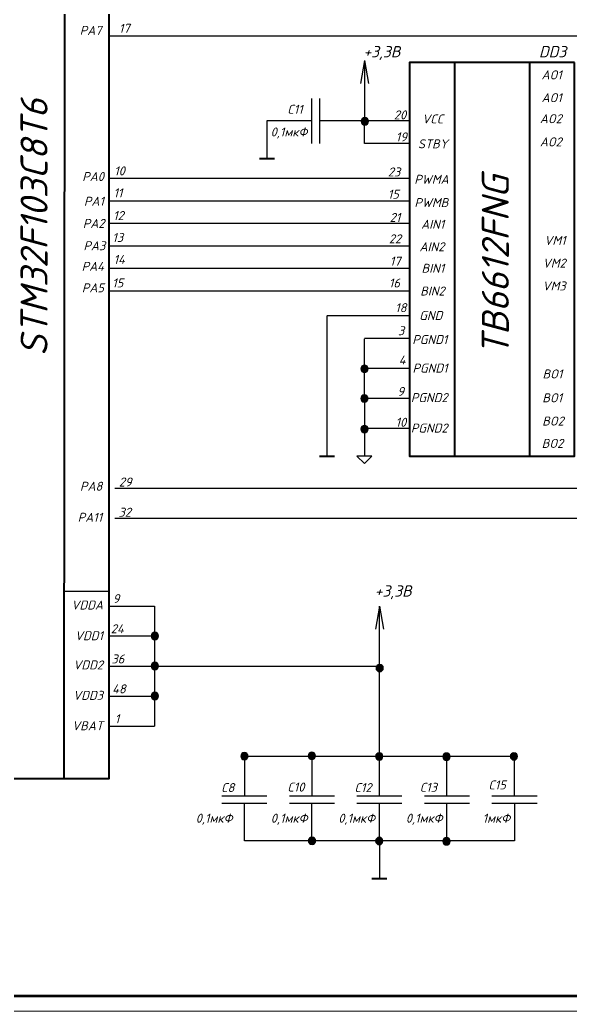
# Model space of a CAD drawing. Header units: millimetres. Extents: x 2470 to 6390, y 1560 to 2814.
# Drawn here: x 3330.2 to 3513.9, y 2220 to 2550.4 of the extents above; entities that cross this region are included whole.
import ezdxf

# ---------------------------------------------------------------- set-up
doc = ezdxf.new("R2010")
doc.units = ezdxf.units.MM
for name, color, linetype, lineweight in [('border', 7, 'Continuous', 70), ('Sheet', 7, 'Continuous', 30), ('Text', 7, 'Continuous', 18)]:
    doc.layers.add(name, color=color, linetype=linetype, lineweight=lineweight)
doc.styles.add('Main', font='isocpeur.ttf', dxfattribs={"oblique": 15, "height": 3})

msp = doc.modelspace()

# ---------------------------------------------------------------- hatches: boundary and pattern name
at = {"layer": 'Sheet'}
h = msp.add_hatch(color=256, dxfattribs=at)
h.dxf.hatch_style = 1
edge = h.paths.add_edge_path()
edge.add_line((3445.124665639556, 2516.585152120234), (3446.341759871344, 2516.585152120234))
edge.add_ellipse((3445.124665639556, 2516.585152120234), major_axis=(-1.21709423178775, 0), ratio=0.9999895652899806, start_angle=90, end_angle=180, ccw=False)
edge.add_line((3445.124665639556, 2515.368070588472), (3445.124665639556, 2516.585152120234))
edge = h.paths.add_edge_path()
edge.add_ellipse((3445.124665639556, 2516.585152120234), major_axis=(-1.21709423178775, 0), ratio=0.9999895652899806, start_angle=0, end_angle=90, ccw=False)
edge.add_line((3443.907571407768, 2516.585152120234), (3445.124665639556, 2516.585152120234))
edge.add_line((3445.124665639556, 2516.585152120234), (3445.124665639556, 2515.368070588471))
edge = h.paths.add_edge_path()
edge.add_ellipse((3445.124665639556, 2516.585152120234), major_axis=(-1.21709423178775, 0), ratio=0.9999895652899806, start_angle=180, end_angle=360, ccw=False)
edge.add_line((3446.341759871344, 2516.585152120234), (3445.124665639556, 2516.585152120234))
edge.add_line((3445.124665639556, 2516.585152120234), (3443.907571407768, 2516.585152120234))
h = msp.add_hatch(color=256, dxfattribs=at)
h.dxf.hatch_style = 1
edge = h.paths.add_edge_path()
edge.add_line((3445.124665639556, 2516.585152120234), (3446.341759871344, 2516.585152120234))
edge.add_ellipse((3445.124665639556, 2516.585152120234), major_axis=(-1.21709423178775, 0), ratio=0.9999895652899806, start_angle=90, end_angle=180, ccw=False)
edge.add_line((3445.124665639556, 2515.368070588472), (3445.124665639556, 2516.585152120234))
edge = h.paths.add_edge_path()
edge.add_ellipse((3445.124665639556, 2516.585152120234), major_axis=(-1.21709423178775, 0), ratio=0.9999895652899806, start_angle=0, end_angle=90, ccw=False)
edge.add_line((3443.907571407768, 2516.585152120234), (3445.124665639556, 2516.585152120234))
edge.add_line((3445.124665639556, 2516.585152120234), (3445.124665639556, 2515.368070588471))
edge = h.paths.add_edge_path()
edge.add_ellipse((3445.124665639556, 2516.585152120234), major_axis=(-1.21709423178775, 0), ratio=0.9999895652899806, start_angle=180, end_angle=360, ccw=False)
edge.add_line((3446.341759871344, 2516.585152120234), (3445.124665639556, 2516.585152120234))
edge.add_line((3445.124665639556, 2516.585152120234), (3443.907571407768, 2516.585152120234))
h = msp.add_hatch(color=256, dxfattribs=at)
h.dxf.hatch_style = 1
edge = h.paths.add_edge_path()
edge.add_line((3445.041196472685, 2434.119544077216), (3446.258290704473, 2434.119544077216))
edge.add_ellipse((3445.041196472685, 2434.119544077216), major_axis=(-1.21709423178775, 0), ratio=0.9999895652899806, start_angle=90, end_angle=180, ccw=False)
edge.add_line((3445.041196472685, 2432.902462545454), (3445.041196472685, 2434.119544077217))
edge = h.paths.add_edge_path()
edge.add_ellipse((3445.041196472685, 2434.119544077216), major_axis=(-1.21709423178775, 0), ratio=0.9999895652899806, start_angle=0, end_angle=90, ccw=False)
edge.add_line((3443.824102240897, 2434.119544077216), (3445.041196472685, 2434.119544077216))
edge.add_line((3445.041196472685, 2434.119544077216), (3445.041196472685, 2432.902462545454))
edge = h.paths.add_edge_path()
edge.add_ellipse((3445.041196472685, 2434.119544077216), major_axis=(-1.21709423178775, 0), ratio=0.9999895652899806, start_angle=180, end_angle=360, ccw=False)
edge.add_line((3446.258290704473, 2434.119544077216), (3445.041196472685, 2434.119544077216))
edge.add_line((3445.041196472685, 2434.119544077216), (3443.824102240897, 2434.119544077216))
h = msp.add_hatch(color=256, dxfattribs=at)
h.dxf.hatch_style = 1
edge = h.paths.add_edge_path()
edge.add_line((3445.041196472685, 2434.119544077216), (3446.258290704473, 2434.119544077216))
edge.add_ellipse((3445.041196472685, 2434.119544077216), major_axis=(-1.21709423178775, 0), ratio=0.9999895652899806, start_angle=90, end_angle=180, ccw=False)
edge.add_line((3445.041196472685, 2432.902462545454), (3445.041196472685, 2434.119544077217))
edge = h.paths.add_edge_path()
edge.add_ellipse((3445.041196472685, 2434.119544077216), major_axis=(-1.21709423178775, 0), ratio=0.9999895652899806, start_angle=0, end_angle=90, ccw=False)
edge.add_line((3443.824102240897, 2434.119544077216), (3445.041196472685, 2434.119544077216))
edge.add_line((3445.041196472685, 2434.119544077216), (3445.041196472685, 2432.902462545454))
edge = h.paths.add_edge_path()
edge.add_ellipse((3445.041196472685, 2434.119544077216), major_axis=(-1.21709423178775, 0), ratio=0.9999895652899806, start_angle=180, end_angle=360, ccw=False)
edge.add_line((3446.258290704473, 2434.119544077216), (3445.041196472685, 2434.119544077216))
edge.add_line((3445.041196472685, 2434.119544077216), (3443.824102240897, 2434.119544077216))
h = msp.add_hatch(color=256, dxfattribs=at)
h.dxf.hatch_style = 1
edge = h.paths.add_edge_path()
edge.add_line((3444.982113459733, 2424.205635921963), (3446.199207691521, 2424.205635921963))
edge.add_ellipse((3444.982113459733, 2424.205635921963), major_axis=(-1.21709423178775, 0), ratio=0.9999895652899806, start_angle=90, end_angle=180, ccw=False)
edge.add_line((3444.982113459733, 2422.988554390201), (3444.982113459733, 2424.205635921964))
edge = h.paths.add_edge_path()
edge.add_ellipse((3444.982113459733, 2424.205635921963), major_axis=(-1.21709423178775, 0), ratio=0.9999895652899806, start_angle=0, end_angle=90, ccw=False)
edge.add_line((3443.765019227945, 2424.205635921963), (3444.982113459733, 2424.205635921963))
edge.add_line((3444.982113459733, 2424.205635921963), (3444.982113459733, 2422.988554390201))
edge = h.paths.add_edge_path()
edge.add_ellipse((3444.982113459733, 2424.205635921963), major_axis=(-1.21709423178775, 0), ratio=0.9999895652899806, start_angle=180, end_angle=360, ccw=False)
edge.add_line((3446.199207691521, 2424.205635921963), (3444.982113459733, 2424.205635921963))
edge.add_line((3444.982113459733, 2424.205635921963), (3443.765019227945, 2424.205635921963))
h = msp.add_hatch(color=256, dxfattribs=at)
h.dxf.hatch_style = 1
edge = h.paths.add_edge_path()
edge.add_line((3444.982113459733, 2424.205635921963), (3446.199207691521, 2424.205635921963))
edge.add_ellipse((3444.982113459733, 2424.205635921963), major_axis=(-1.21709423178775, 0), ratio=0.9999895652899806, start_angle=90, end_angle=180, ccw=False)
edge.add_line((3444.982113459733, 2422.988554390201), (3444.982113459733, 2424.205635921964))
edge = h.paths.add_edge_path()
edge.add_ellipse((3444.982113459733, 2424.205635921963), major_axis=(-1.21709423178775, 0), ratio=0.9999895652899806, start_angle=0, end_angle=90, ccw=False)
edge.add_line((3443.765019227945, 2424.205635921963), (3444.982113459733, 2424.205635921963))
edge.add_line((3444.982113459733, 2424.205635921963), (3444.982113459733, 2422.988554390201))
edge = h.paths.add_edge_path()
edge.add_ellipse((3444.982113459733, 2424.205635921963), major_axis=(-1.21709423178775, 0), ratio=0.9999895652899806, start_angle=180, end_angle=360, ccw=False)
edge.add_line((3446.199207691521, 2424.205635921963), (3444.982113459733, 2424.205635921963))
edge.add_line((3444.982113459733, 2424.205635921963), (3443.765019227945, 2424.205635921963))
h = msp.add_hatch(color=256, dxfattribs=at)
h.dxf.hatch_style = 1
edge = h.paths.add_edge_path()
edge.add_line((3445.01719573887, 2414.024944409894), (3446.234289970658, 2414.024944409894))
edge.add_ellipse((3445.01719573887, 2414.024944409894), major_axis=(-1.21709423178775, 0), ratio=0.9999895652899806, start_angle=90, end_angle=180, ccw=False)
edge.add_line((3445.01719573887, 2412.807862878132), (3445.01719573887, 2414.024944409895))
edge = h.paths.add_edge_path()
edge.add_ellipse((3445.01719573887, 2414.024944409894), major_axis=(-1.21709423178775, 0), ratio=0.9999895652899806, start_angle=0, end_angle=90, ccw=False)
edge.add_line((3443.800101507082, 2414.024944409894), (3445.01719573887, 2414.024944409894))
edge.add_line((3445.01719573887, 2414.024944409894), (3445.01719573887, 2412.807862878132))
edge = h.paths.add_edge_path()
edge.add_ellipse((3445.01719573887, 2414.024944409894), major_axis=(-1.21709423178775, 0), ratio=0.9999895652899806, start_angle=180, end_angle=360, ccw=False)
edge.add_line((3446.234289970658, 2414.024944409894), (3445.01719573887, 2414.024944409894))
edge.add_line((3445.01719573887, 2414.024944409894), (3443.800101507082, 2414.024944409894))
h = msp.add_hatch(color=256, dxfattribs=at)
h.dxf.hatch_style = 1
edge = h.paths.add_edge_path()
edge.add_line((3445.01719573887, 2414.024944409894), (3446.234289970658, 2414.024944409894))
edge.add_ellipse((3445.01719573887, 2414.024944409894), major_axis=(-1.21709423178775, 0), ratio=0.9999895652899806, start_angle=90, end_angle=180, ccw=False)
edge.add_line((3445.01719573887, 2412.807862878132), (3445.01719573887, 2414.024944409895))
edge = h.paths.add_edge_path()
edge.add_ellipse((3445.01719573887, 2414.024944409894), major_axis=(-1.21709423178775, 0), ratio=0.9999895652899806, start_angle=0, end_angle=90, ccw=False)
edge.add_line((3443.800101507082, 2414.024944409894), (3445.01719573887, 2414.024944409894))
edge.add_line((3445.01719573887, 2414.024944409894), (3445.01719573887, 2412.807862878132))
edge = h.paths.add_edge_path()
edge.add_ellipse((3445.01719573887, 2414.024944409894), major_axis=(-1.21709423178775, 0), ratio=0.9999895652899806, start_angle=180, end_angle=360, ccw=False)
edge.add_line((3446.234289970658, 2414.024944409894), (3445.01719573887, 2414.024944409894))
edge.add_line((3445.01719573887, 2414.024944409894), (3443.800101507082, 2414.024944409894))
h = msp.add_hatch(color=256, dxfattribs=at)
h.dxf.hatch_style = 1
edge = h.paths.add_edge_path()
edge.add_line((3375.153064286718, 2345.054865654805), (3376.370158518506, 2345.054865654805))
edge.add_ellipse((3375.153064286718, 2345.054865654805), major_axis=(-1.21709423178775, 0), ratio=0.9999895652899806, start_angle=90, end_angle=180, ccw=False)
edge.add_line((3375.153064286718, 2343.837784123043), (3375.153064286718, 2345.054865654805))
edge = h.paths.add_edge_path()
edge.add_ellipse((3375.153064286718, 2345.054865654805), major_axis=(-1.21709423178775, 0), ratio=0.9999895652899806, start_angle=0, end_angle=90, ccw=False)
edge.add_line((3373.93597005493, 2345.054865654805), (3375.153064286718, 2345.054865654805))
edge.add_line((3375.153064286718, 2345.054865654805), (3375.153064286718, 2343.837784123042))
edge = h.paths.add_edge_path()
edge.add_ellipse((3375.153064286718, 2345.054865654805), major_axis=(-1.21709423178775, 0), ratio=0.9999895652899806, start_angle=180, end_angle=360, ccw=False)
edge.add_line((3376.370158518506, 2345.054865654805), (3375.153064286718, 2345.054865654805))
edge.add_line((3375.153064286718, 2345.054865654805), (3373.93597005493, 2345.054865654805))
h = msp.add_hatch(color=256, dxfattribs=at)
h.dxf.hatch_style = 1
edge = h.paths.add_edge_path()
edge.add_line((3375.153064286718, 2345.054865654805), (3376.370158518506, 2345.054865654805))
edge.add_ellipse((3375.153064286718, 2345.054865654805), major_axis=(-1.21709423178775, 0), ratio=0.9999895652899806, start_angle=90, end_angle=180, ccw=False)
edge.add_line((3375.153064286718, 2343.837784123043), (3375.153064286718, 2345.054865654805))
edge = h.paths.add_edge_path()
edge.add_ellipse((3375.153064286718, 2345.054865654805), major_axis=(-1.21709423178775, 0), ratio=0.9999895652899806, start_angle=0, end_angle=90, ccw=False)
edge.add_line((3373.93597005493, 2345.054865654805), (3375.153064286718, 2345.054865654805))
edge.add_line((3375.153064286718, 2345.054865654805), (3375.153064286718, 2343.837784123042))
edge = h.paths.add_edge_path()
edge.add_ellipse((3375.153064286718, 2345.054865654805), major_axis=(-1.21709423178775, 0), ratio=0.9999895652899806, start_angle=180, end_angle=360, ccw=False)
edge.add_line((3376.370158518506, 2345.054865654805), (3375.153064286718, 2345.054865654805))
edge.add_line((3375.153064286718, 2345.054865654805), (3373.93597005493, 2345.054865654805))
h = msp.add_hatch(color=256, dxfattribs=at)
h.dxf.hatch_style = 1
edge = h.paths.add_edge_path()
edge.add_line((3375.153064286718, 2335.054865654805), (3376.370158518506, 2335.054865654805))
edge.add_ellipse((3375.153064286718, 2335.054865654805), major_axis=(-1.21709423178775, 0), ratio=0.9999895652899806, start_angle=90, end_angle=180, ccw=False)
edge.add_line((3375.153064286718, 2333.837784123043), (3375.153064286718, 2335.054865654805))
edge = h.paths.add_edge_path()
edge.add_ellipse((3375.153064286718, 2335.054865654805), major_axis=(-1.21709423178775, 0), ratio=0.9999895652899806, start_angle=0, end_angle=90, ccw=False)
edge.add_line((3373.93597005493, 2335.054865654805), (3375.153064286718, 2335.054865654805))
edge.add_line((3375.153064286718, 2335.054865654805), (3375.153064286718, 2333.837784123042))
edge = h.paths.add_edge_path()
edge.add_ellipse((3375.153064286718, 2335.054865654805), major_axis=(-1.21709423178775, 0), ratio=0.9999895652899806, start_angle=180, end_angle=360, ccw=False)
edge.add_line((3376.370158518506, 2335.054865654805), (3375.153064286718, 2335.054865654805))
edge.add_line((3375.153064286718, 2335.054865654805), (3373.93597005493, 2335.054865654805))
h = msp.add_hatch(color=256, dxfattribs=at)
h.dxf.hatch_style = 1
edge = h.paths.add_edge_path()
edge.add_line((3375.153064286718, 2335.054865654805), (3376.370158518506, 2335.054865654805))
edge.add_ellipse((3375.153064286718, 2335.054865654805), major_axis=(-1.21709423178775, 0), ratio=0.9999895652899806, start_angle=90, end_angle=180, ccw=False)
edge.add_line((3375.153064286718, 2333.837784123043), (3375.153064286718, 2335.054865654805))
edge = h.paths.add_edge_path()
edge.add_ellipse((3375.153064286718, 2335.054865654805), major_axis=(-1.21709423178775, 0), ratio=0.9999895652899806, start_angle=0, end_angle=90, ccw=False)
edge.add_line((3373.93597005493, 2335.054865654805), (3375.153064286718, 2335.054865654805))
edge.add_line((3375.153064286718, 2335.054865654805), (3375.153064286718, 2333.837784123042))
edge = h.paths.add_edge_path()
edge.add_ellipse((3375.153064286718, 2335.054865654805), major_axis=(-1.21709423178775, 0), ratio=0.9999895652899806, start_angle=180, end_angle=360, ccw=False)
edge.add_line((3376.370158518506, 2335.054865654805), (3375.153064286718, 2335.054865654805))
edge.add_line((3375.153064286718, 2335.054865654805), (3373.93597005493, 2335.054865654805))
h = msp.add_hatch(color=256, dxfattribs=at)
h.dxf.hatch_style = 1
edge = h.paths.add_edge_path()
edge.add_line((3450.073120846827, 2334.366985285527), (3451.290215078615, 2334.366985285527))
edge.add_ellipse((3450.073120846827, 2334.366985285527), major_axis=(-1.21709423178775, 0), ratio=0.9999895652899806, start_angle=90, end_angle=180, ccw=False)
edge.add_line((3450.073120846827, 2333.149903753765), (3450.073120846827, 2334.366985285528))
edge = h.paths.add_edge_path()
edge.add_ellipse((3450.073120846827, 2334.366985285527), major_axis=(-1.21709423178775, 0), ratio=0.9999895652899806, start_angle=0, end_angle=90, ccw=False)
edge.add_line((3448.856026615039, 2334.366985285527), (3450.073120846827, 2334.366985285527))
edge.add_line((3450.073120846827, 2334.366985285527), (3450.073120846827, 2333.149903753765))
edge = h.paths.add_edge_path()
edge.add_ellipse((3450.073120846827, 2334.366985285527), major_axis=(-1.21709423178775, 0), ratio=0.9999895652899806, start_angle=180, end_angle=360, ccw=False)
edge.add_line((3451.290215078615, 2334.366985285527), (3450.073120846827, 2334.366985285527))
edge.add_line((3450.073120846827, 2334.366985285527), (3448.856026615039, 2334.366985285527))
h = msp.add_hatch(color=256, dxfattribs=at)
h.dxf.hatch_style = 1
edge = h.paths.add_edge_path()
edge.add_line((3450.073120846827, 2334.366985285527), (3451.290215078615, 2334.366985285527))
edge.add_ellipse((3450.073120846827, 2334.366985285527), major_axis=(-1.21709423178775, 0), ratio=0.9999895652899806, start_angle=90, end_angle=180, ccw=False)
edge.add_line((3450.073120846827, 2333.149903753765), (3450.073120846827, 2334.366985285528))
edge = h.paths.add_edge_path()
edge.add_ellipse((3450.073120846827, 2334.366985285527), major_axis=(-1.21709423178775, 0), ratio=0.9999895652899806, start_angle=0, end_angle=90, ccw=False)
edge.add_line((3448.856026615039, 2334.366985285527), (3450.073120846827, 2334.366985285527))
edge.add_line((3450.073120846827, 2334.366985285527), (3450.073120846827, 2333.149903753765))
edge = h.paths.add_edge_path()
edge.add_ellipse((3450.073120846827, 2334.366985285527), major_axis=(-1.21709423178775, 0), ratio=0.9999895652899806, start_angle=180, end_angle=360, ccw=False)
edge.add_line((3451.290215078615, 2334.366985285527), (3450.073120846827, 2334.366985285527))
edge.add_line((3450.073120846827, 2334.366985285527), (3448.856026615039, 2334.366985285527))
h = msp.add_hatch(color=256, dxfattribs=at)
h.dxf.hatch_style = 1
edge = h.paths.add_edge_path()
edge.add_line((3375.153064286718, 2325.054865654805), (3376.370158518506, 2325.054865654805))
edge.add_ellipse((3375.153064286718, 2325.054865654805), major_axis=(-1.21709423178775, 0), ratio=0.9999895652899806, start_angle=90, end_angle=180, ccw=False)
edge.add_line((3375.153064286718, 2323.837784123043), (3375.153064286718, 2325.054865654805))
edge = h.paths.add_edge_path()
edge.add_ellipse((3375.153064286718, 2325.054865654805), major_axis=(-1.21709423178775, 0), ratio=0.9999895652899806, start_angle=0, end_angle=90, ccw=False)
edge.add_line((3373.93597005493, 2325.054865654805), (3375.153064286718, 2325.054865654805))
edge.add_line((3375.153064286718, 2325.054865654805), (3375.153064286718, 2323.837784123042))
edge = h.paths.add_edge_path()
edge.add_ellipse((3375.153064286718, 2325.054865654805), major_axis=(-1.21709423178775, 0), ratio=0.9999895652899806, start_angle=180, end_angle=360, ccw=False)
edge.add_line((3376.370158518506, 2325.054865654805), (3375.153064286718, 2325.054865654805))
edge.add_line((3375.153064286718, 2325.054865654805), (3373.93597005493, 2325.054865654805))
h = msp.add_hatch(color=256, dxfattribs=at)
h.dxf.hatch_style = 1
edge = h.paths.add_edge_path()
edge.add_line((3375.153064286718, 2325.054865654805), (3376.370158518506, 2325.054865654805))
edge.add_ellipse((3375.153064286718, 2325.054865654805), major_axis=(-1.21709423178775, 0), ratio=0.9999895652899806, start_angle=90, end_angle=180, ccw=False)
edge.add_line((3375.153064286718, 2323.837784123043), (3375.153064286718, 2325.054865654805))
edge = h.paths.add_edge_path()
edge.add_ellipse((3375.153064286718, 2325.054865654805), major_axis=(-1.21709423178775, 0), ratio=0.9999895652899806, start_angle=0, end_angle=90, ccw=False)
edge.add_line((3373.93597005493, 2325.054865654805), (3375.153064286718, 2325.054865654805))
edge.add_line((3375.153064286718, 2325.054865654805), (3375.153064286718, 2323.837784123042))
edge = h.paths.add_edge_path()
edge.add_ellipse((3375.153064286718, 2325.054865654805), major_axis=(-1.21709423178775, 0), ratio=0.9999895652899806, start_angle=180, end_angle=360, ccw=False)
edge.add_line((3376.370158518506, 2325.054865654805), (3375.153064286718, 2325.054865654805))
edge.add_line((3375.153064286718, 2325.054865654805), (3373.93597005493, 2325.054865654805))
h = msp.add_hatch(color=256, dxfattribs=at)
h.dxf.hatch_style = 1
edge = h.paths.add_edge_path()
edge.add_line((3405, 2305), (3406.217094231788, 2305))
edge.add_ellipse((3405, 2305), major_axis=(-1.21709423178775, 0), ratio=0.9999895652899806, start_angle=90, end_angle=180, ccw=False)
edge.add_line((3405, 2303.782918468238), (3405, 2305))
edge = h.paths.add_edge_path()
edge.add_ellipse((3405, 2305), major_axis=(-1.21709423178775, 0), ratio=0.9999895652899806, start_angle=0, end_angle=90, ccw=False)
edge.add_line((3403.782905768212, 2305), (3405, 2305))
edge.add_line((3405, 2305), (3405, 2303.782918468237))
edge = h.paths.add_edge_path()
edge.add_ellipse((3405, 2305), major_axis=(-1.21709423178775, 0), ratio=0.9999895652899806, start_angle=180, end_angle=360, ccw=False)
edge.add_line((3406.217094231788, 2305), (3405, 2305))
edge.add_line((3405, 2305), (3403.782905768212, 2305))
h = msp.add_hatch(color=256, dxfattribs=at)
h.dxf.hatch_style = 1
edge = h.paths.add_edge_path()
edge.add_line((3405, 2305), (3406.217094231788, 2305))
edge.add_ellipse((3405, 2305), major_axis=(-1.21709423178775, 0), ratio=0.9999895652899806, start_angle=90, end_angle=180, ccw=False)
edge.add_line((3405, 2303.782918468238), (3405, 2305))
edge = h.paths.add_edge_path()
edge.add_ellipse((3405, 2305), major_axis=(-1.21709423178775, 0), ratio=0.9999895652899806, start_angle=0, end_angle=90, ccw=False)
edge.add_line((3403.782905768212, 2305), (3405, 2305))
edge.add_line((3405, 2305), (3405, 2303.782918468237))
edge = h.paths.add_edge_path()
edge.add_ellipse((3405, 2305), major_axis=(-1.21709423178775, 0), ratio=0.9999895652899806, start_angle=180, end_angle=360, ccw=False)
edge.add_line((3406.217094231788, 2305), (3405, 2305))
edge.add_line((3405, 2305), (3403.782905768212, 2305))
h = msp.add_hatch(color=256, dxfattribs=at)
h.dxf.hatch_style = 1
edge = h.paths.add_edge_path()
edge.add_line((3427.466503231379, 2305.088068110475), (3428.683597463167, 2305.088068110475))
edge.add_ellipse((3427.466503231379, 2305.088068110475), major_axis=(-1.21709423178775, 0), ratio=0.9999895652899806, start_angle=90, end_angle=180, ccw=False)
edge.add_line((3427.466503231379, 2303.870986578713), (3427.466503231379, 2305.088068110476))
edge = h.paths.add_edge_path()
edge.add_ellipse((3427.466503231379, 2305.088068110475), major_axis=(-1.21709423178775, 0), ratio=0.9999895652899806, start_angle=0, end_angle=90, ccw=False)
edge.add_line((3426.249408999591, 2305.088068110475), (3427.466503231379, 2305.088068110475))
edge.add_line((3427.466503231379, 2305.088068110475), (3427.466503231379, 2303.870986578713))
edge = h.paths.add_edge_path()
edge.add_ellipse((3427.466503231379, 2305.088068110475), major_axis=(-1.21709423178775, 0), ratio=0.9999895652899806, start_angle=180, end_angle=360, ccw=False)
edge.add_line((3428.683597463167, 2305.088068110475), (3427.466503231379, 2305.088068110475))
edge.add_line((3427.466503231379, 2305.088068110475), (3426.249408999591, 2305.088068110475))
h = msp.add_hatch(color=256, dxfattribs=at)
h.dxf.hatch_style = 1
edge = h.paths.add_edge_path()
edge.add_line((3449.949810533231, 2304.911931889525), (3451.166904765019, 2304.911931889525))
edge.add_ellipse((3449.949810533231, 2304.911931889525), major_axis=(-1.21709423178775, 0), ratio=0.9999895652899806, start_angle=90, end_angle=180, ccw=False)
edge.add_line((3449.949810533231, 2303.694850357762), (3449.949810533231, 2304.911931889525))
edge = h.paths.add_edge_path()
edge.add_ellipse((3449.949810533231, 2304.911931889525), major_axis=(-1.21709423178775, 0), ratio=0.9999895652899806, start_angle=0, end_angle=90, ccw=False)
edge.add_line((3448.732716301443, 2304.911931889525), (3449.949810533231, 2304.911931889525))
edge.add_line((3449.949810533231, 2304.911931889525), (3449.949810533231, 2303.694850357762))
edge = h.paths.add_edge_path()
edge.add_ellipse((3449.949810533231, 2304.911931889525), major_axis=(-1.21709423178775, 0), ratio=0.9999895652899806, start_angle=180, end_angle=360, ccw=False)
edge.add_line((3451.166904765019, 2304.911931889525), (3449.949810533231, 2304.911931889525))
edge.add_line((3449.949810533231, 2304.911931889525), (3448.732716301443, 2304.911931889525))
h = msp.add_hatch(color=256, dxfattribs=at)
h.dxf.hatch_style = 1
edge = h.paths.add_edge_path()
edge.add_line((3449.949810533231, 2304.911931889525), (3451.166904765019, 2304.911931889525))
edge.add_ellipse((3449.949810533231, 2304.911931889525), major_axis=(-1.21709423178775, 0), ratio=0.9999895652899806, start_angle=90, end_angle=180, ccw=False)
edge.add_line((3449.949810533231, 2303.694850357762), (3449.949810533231, 2304.911931889525))
edge = h.paths.add_edge_path()
edge.add_ellipse((3449.949810533231, 2304.911931889525), major_axis=(-1.21709423178775, 0), ratio=0.9999895652899806, start_angle=0, end_angle=90, ccw=False)
edge.add_line((3448.732716301443, 2304.911931889525), (3449.949810533231, 2304.911931889525))
edge.add_line((3449.949810533231, 2304.911931889525), (3449.949810533231, 2303.694850357762))
edge = h.paths.add_edge_path()
edge.add_ellipse((3449.949810533231, 2304.911931889525), major_axis=(-1.21709423178775, 0), ratio=0.9999895652899806, start_angle=180, end_angle=360, ccw=False)
edge.add_line((3451.166904765019, 2304.911931889525), (3449.949810533231, 2304.911931889525))
edge.add_line((3449.949810533231, 2304.911931889525), (3448.732716301443, 2304.911931889525))
h = msp.add_hatch(color=256, dxfattribs=at)
h.dxf.hatch_style = 1
edge = h.paths.add_edge_path()
edge.add_line((3472.344910961823, 2304.823863779049), (3473.562005193611, 2304.823863779049))
edge.add_ellipse((3472.344910961823, 2304.823863779049), major_axis=(-1.21709423178775, 0), ratio=0.9999895652899806, start_angle=90, end_angle=180, ccw=False)
edge.add_line((3472.344910961823, 2303.606782247287), (3472.344910961823, 2304.82386377905))
edge = h.paths.add_edge_path()
edge.add_ellipse((3472.344910961823, 2304.823863779049), major_axis=(-1.21709423178775, 0), ratio=0.9999895652899806, start_angle=0, end_angle=90, ccw=False)
edge.add_line((3471.127816730035, 2304.823863779049), (3472.344910961823, 2304.823863779049))
edge.add_line((3472.344910961823, 2304.823863779049), (3472.344910961823, 2303.606782247286))
edge = h.paths.add_edge_path()
edge.add_ellipse((3472.344910961823, 2304.823863779049), major_axis=(-1.21709423178775, 0), ratio=0.9999895652899806, start_angle=180, end_angle=360, ccw=False)
edge.add_line((3473.562005193611, 2304.823863779049), (3472.344910961823, 2304.823863779049))
edge.add_line((3472.344910961823, 2304.823863779049), (3471.127816730035, 2304.823863779049))
h = msp.add_hatch(color=256, dxfattribs=at)
h.dxf.hatch_style = 1
edge = h.paths.add_edge_path()
edge.add_line((3494.815236476351, 2304.917092233569), (3496.032330708139, 2304.917092233569))
edge.add_ellipse((3494.815236476351, 2304.917092233569), major_axis=(-1.21709423178775, 0), ratio=0.9999895652899806, start_angle=90, end_angle=180, ccw=False)
edge.add_line((3494.815236476351, 2303.700010701807), (3494.815236476351, 2304.917092233569))
edge = h.paths.add_edge_path()
edge.add_ellipse((3494.815236476351, 2304.917092233569), major_axis=(-1.21709423178775, 0), ratio=0.9999895652899806, start_angle=0, end_angle=90, ccw=False)
edge.add_line((3493.598142244563, 2304.917092233569), (3494.815236476351, 2304.917092233569))
edge.add_line((3494.815236476351, 2304.917092233569), (3494.815236476351, 2303.700010701806))
edge = h.paths.add_edge_path()
edge.add_ellipse((3494.815236476351, 2304.917092233569), major_axis=(-1.21709423178775, 0), ratio=0.9999895652899806, start_angle=180, end_angle=360, ccw=False)
edge.add_line((3496.032330708139, 2304.917092233569), (3494.815236476351, 2304.917092233569))
edge.add_line((3494.815236476351, 2304.917092233569), (3493.598142244563, 2304.917092233569))
h = msp.add_hatch(color=256, dxfattribs=at)
h.dxf.hatch_style = 1
edge = h.paths.add_edge_path()
edge.add_line((3494.815236476351, 2304.917092233569), (3496.032330708139, 2304.917092233569))
edge.add_ellipse((3494.815236476351, 2304.917092233569), major_axis=(-1.21709423178775, 0), ratio=0.9999895652899806, start_angle=90, end_angle=180, ccw=False)
edge.add_line((3494.815236476351, 2303.700010701807), (3494.815236476351, 2304.917092233569))
edge = h.paths.add_edge_path()
edge.add_ellipse((3494.815236476351, 2304.917092233569), major_axis=(-1.21709423178775, 0), ratio=0.9999895652899806, start_angle=0, end_angle=90, ccw=False)
edge.add_line((3493.598142244563, 2304.917092233569), (3494.815236476351, 2304.917092233569))
edge.add_line((3494.815236476351, 2304.917092233569), (3494.815236476351, 2303.700010701806))
edge = h.paths.add_edge_path()
edge.add_ellipse((3494.815236476351, 2304.917092233569), major_axis=(-1.21709423178775, 0), ratio=0.9999895652899806, start_angle=180, end_angle=360, ccw=False)
edge.add_line((3496.032330708139, 2304.917092233569), (3494.815236476351, 2304.917092233569))
edge.add_line((3494.815236476351, 2304.917092233569), (3493.598142244563, 2304.917092233569))
h = msp.add_hatch(color=256, dxfattribs=at)
h.dxf.hatch_style = 1
edge = h.paths.add_edge_path()
edge.add_line((3427.535809321555, 2276.776840267804), (3428.752903553343, 2276.776840267804))
edge.add_ellipse((3427.535809321555, 2276.776840267804), major_axis=(-1.21709423178775, 0), ratio=0.9999895652899806, start_angle=90, end_angle=180, ccw=False)
edge.add_line((3427.535809321555, 2275.559758736042), (3427.535809321555, 2276.776840267804))
edge = h.paths.add_edge_path()
edge.add_ellipse((3427.535809321555, 2276.776840267804), major_axis=(-1.21709423178775, 0), ratio=0.9999895652899806, start_angle=0, end_angle=90, ccw=False)
edge.add_line((3426.318715089767, 2276.776840267804), (3427.535809321555, 2276.776840267804))
edge.add_line((3427.535809321555, 2276.776840267804), (3427.535809321555, 2275.559758736041))
edge = h.paths.add_edge_path()
edge.add_ellipse((3427.535809321555, 2276.776840267804), major_axis=(-1.21709423178775, 0), ratio=0.9999895652899806, start_angle=180, end_angle=360, ccw=False)
edge.add_line((3428.752903553343, 2276.776840267804), (3427.535809321555, 2276.776840267804))
edge.add_line((3427.535809321555, 2276.776840267804), (3426.318715089767, 2276.776840267804))
h = msp.add_hatch(color=256, dxfattribs=at)
h.dxf.hatch_style = 1
edge = h.paths.add_edge_path()
edge.add_line((3427.535809321555, 2276.776840267804), (3428.752903553343, 2276.776840267804))
edge.add_ellipse((3427.535809321555, 2276.776840267804), major_axis=(-1.21709423178775, 0), ratio=0.9999895652899806, start_angle=90, end_angle=180, ccw=False)
edge.add_line((3427.535809321555, 2275.559758736042), (3427.535809321555, 2276.776840267804))
edge = h.paths.add_edge_path()
edge.add_ellipse((3427.535809321555, 2276.776840267804), major_axis=(-1.21709423178775, 0), ratio=0.9999895652899806, start_angle=0, end_angle=90, ccw=False)
edge.add_line((3426.318715089767, 2276.776840267804), (3427.535809321555, 2276.776840267804))
edge.add_line((3427.535809321555, 2276.776840267804), (3427.535809321555, 2275.559758736041))
edge = h.paths.add_edge_path()
edge.add_ellipse((3427.535809321555, 2276.776840267804), major_axis=(-1.21709423178775, 0), ratio=0.9999895652899806, start_angle=180, end_angle=360, ccw=False)
edge.add_line((3428.752903553343, 2276.776840267804), (3427.535809321555, 2276.776840267804))
edge.add_line((3427.535809321555, 2276.776840267804), (3426.318715089767, 2276.776840267804))
h = msp.add_hatch(color=256, dxfattribs=at)
h.dxf.hatch_style = 1
edge = h.paths.add_edge_path()
edge.add_line((3449.950883795584, 2276.727612326301), (3451.167978027372, 2276.727612326301))
edge.add_ellipse((3449.950883795584, 2276.727612326301), major_axis=(-1.21709423178775, 0), ratio=0.9999895652899806, start_angle=90, end_angle=180, ccw=False)
edge.add_line((3449.950883795584, 2275.510530794539), (3449.950883795584, 2276.727612326301))
edge = h.paths.add_edge_path()
edge.add_ellipse((3449.950883795584, 2276.727612326301), major_axis=(-1.21709423178775, 0), ratio=0.9999895652899806, start_angle=0, end_angle=90, ccw=False)
edge.add_line((3448.733789563796, 2276.727612326301), (3449.950883795584, 2276.727612326301))
edge.add_line((3449.950883795584, 2276.727612326301), (3449.950883795584, 2275.510530794538))
edge = h.paths.add_edge_path()
edge.add_ellipse((3449.950883795584, 2276.727612326301), major_axis=(-1.21709423178775, 0), ratio=0.9999895652899806, start_angle=180, end_angle=360, ccw=False)
edge.add_line((3451.167978027372, 2276.727612326301), (3449.950883795584, 2276.727612326301))
edge.add_line((3449.950883795584, 2276.727612326301), (3448.733789563796, 2276.727612326301))
h = msp.add_hatch(color=256, dxfattribs=at)
h.dxf.hatch_style = 1
edge = h.paths.add_edge_path()
edge.add_line((3449.950883795584, 2276.727612326301), (3451.167978027372, 2276.727612326301))
edge.add_ellipse((3449.950883795584, 2276.727612326301), major_axis=(-1.21709423178775, 0), ratio=0.9999895652899806, start_angle=90, end_angle=180, ccw=False)
edge.add_line((3449.950883795584, 2275.510530794539), (3449.950883795584, 2276.727612326301))
edge = h.paths.add_edge_path()
edge.add_ellipse((3449.950883795584, 2276.727612326301), major_axis=(-1.21709423178775, 0), ratio=0.9999895652899806, start_angle=0, end_angle=90, ccw=False)
edge.add_line((3448.733789563796, 2276.727612326301), (3449.950883795584, 2276.727612326301))
edge.add_line((3449.950883795584, 2276.727612326301), (3449.950883795584, 2275.510530794538))
edge = h.paths.add_edge_path()
edge.add_ellipse((3449.950883795584, 2276.727612326301), major_axis=(-1.21709423178775, 0), ratio=0.9999895652899806, start_angle=180, end_angle=360, ccw=False)
edge.add_line((3451.167978027372, 2276.727612326301), (3449.950883795584, 2276.727612326301))
edge.add_line((3449.950883795584, 2276.727612326301), (3448.733789563796, 2276.727612326301))
h = msp.add_hatch(color=256, dxfattribs=at)
h.dxf.hatch_style = 1
edge = h.paths.add_edge_path()
edge.add_line((3472.358124967122, 2276.61160320241), (3473.57521919891, 2276.61160320241))
edge.add_ellipse((3472.358124967122, 2276.61160320241), major_axis=(-1.21709423178775, 0), ratio=0.9999895652899806, start_angle=90, end_angle=180, ccw=False)
edge.add_line((3472.358124967122, 2275.394521670648), (3472.358124967122, 2276.611603202411))
edge = h.paths.add_edge_path()
edge.add_ellipse((3472.358124967122, 2276.61160320241), major_axis=(-1.21709423178775, 0), ratio=0.9999895652899806, start_angle=0, end_angle=90, ccw=False)
edge.add_line((3471.141030735334, 2276.61160320241), (3472.358124967122, 2276.61160320241))
edge.add_line((3472.358124967122, 2276.61160320241), (3472.358124967122, 2275.394521670647))
edge = h.paths.add_edge_path()
edge.add_ellipse((3472.358124967122, 2276.61160320241), major_axis=(-1.21709423178775, 0), ratio=0.9999895652899806, start_angle=180, end_angle=360, ccw=False)
edge.add_line((3473.57521919891, 2276.61160320241), (3472.358124967122, 2276.61160320241))
edge.add_line((3472.358124967122, 2276.61160320241), (3471.141030735334, 2276.61160320241))
h = msp.add_hatch(color=256, dxfattribs=at)
h.dxf.hatch_style = 1
edge = h.paths.add_edge_path()
edge.add_line((3472.358124967122, 2276.61160320241), (3473.57521919891, 2276.61160320241))
edge.add_ellipse((3472.358124967122, 2276.61160320241), major_axis=(-1.21709423178775, 0), ratio=0.9999895652899806, start_angle=90, end_angle=180, ccw=False)
edge.add_line((3472.358124967122, 2275.394521670648), (3472.358124967122, 2276.611603202411))
edge = h.paths.add_edge_path()
edge.add_ellipse((3472.358124967122, 2276.61160320241), major_axis=(-1.21709423178775, 0), ratio=0.9999895652899806, start_angle=0, end_angle=90, ccw=False)
edge.add_line((3471.141030735334, 2276.61160320241), (3472.358124967122, 2276.61160320241))
edge.add_line((3472.358124967122, 2276.61160320241), (3472.358124967122, 2275.394521670647))
edge = h.paths.add_edge_path()
edge.add_ellipse((3472.358124967122, 2276.61160320241), major_axis=(-1.21709423178775, 0), ratio=0.9999895652899806, start_angle=180, end_angle=360, ccw=False)
edge.add_line((3473.57521919891, 2276.61160320241), (3472.358124967122, 2276.61160320241))
edge.add_line((3472.358124967122, 2276.61160320241), (3471.141030735334, 2276.61160320241))

# ---------------------------------------------------------------- linework, layer by layer
at = {"layer": 'border', "lineweight": 70}
msp.add_line((3745, 2225), (2917, 2225), dxfattribs=at)
at = {"layer": 'border', "lineweight": 18}
msp.add_line((3750, 2220), (2909, 2220), dxfattribs=at)
at = {"layer": 'Sheet', "lineweight": 40}
for p, q in [((3345, 2297.5), (3345.234121551847, 2630)), ((3475, 2536.1012992327), (3475, 2405)), ((3500, 2536.17269481175), (3500, 2405)), ((3410, 2504.222726340726), (3415, 2504.222726340726)), ((3430, 2405), (3435, 2405)), ((3447.5, 2264.222726340726), (3452.5, 2264.222726340726))]:
    msp.add_line(p, q, dxfattribs=at)
at = {"layer": 'Sheet'}
for p, q in [((3615, 2545), (3360, 2545)), ((3445.013291648887, 2536.864935104091), (3443.665803851698, 2529.164583050386)), ((3445, 2536.722726340726), (3445, 2516.722726340726)), ((3445.018300897201, 2536.864935104091), (3446.365788694391, 2529.164583050386)), ((3427.5, 2509.222726340726), (3427.5, 2524.222726340726)), ((3430, 2524.222726340726), (3430, 2509.222726340726)), ((3427.5, 2516.722726340726), (3412.5, 2516.722726340726)), ((3412.5, 2516.722726340726), (3412.5, 2504.222726340726)), ((3460, 2516.722726340726), (3430, 2516.722726340726)), ((3445, 2509.222726340726), (3445, 2516.722726340726)), ((3460, 2509.222726340726), (3445, 2509.222726340726)), ((3412.5, 2504.222726340726), (3410, 2504.222726340726)), ((3460, 2497.5), (3360.043857706431, 2497.5)), ((3460, 2490), (3359.866664353726, 2490)), ((3460, 2482.5), (3360.132510068955, 2482.5)), ((3460, 2475), (3360.043857706431, 2475)), ((3460, 2467.5), (3359.866664353726, 2467.5)), ((3460, 2460), (3359.94713085111, 2460)), ((3460, 2451.722726340726), (3432.5, 2451.722726340726)), ((3432.5, 2451.621345581472), (3432.5, 2405)), ((3444.945806085136, 2444.132195265428), (3445, 2405)), ((3460, 2444.222726340726), (3445, 2444.222726340726)), ((3460, 2434.222726340726), (3445, 2434.222726340726)), ((3460, 2424.222726340726), (3445, 2424.222726340726)), ((3460, 2414.222726340726), (3445, 2414.222726340726)), ((3445, 2405), (3442.5, 2405)), ((3442.5, 2405), (3445, 2402.5)), ((3445, 2402.5), (3447.5, 2405)), ((3447.5, 2405), (3445, 2405)), ((3615, 2394.222726340726), (3361.860973032446, 2394.222726340726)), ((3615, 2384.222726340726), (3361.860464280667, 2384.222726340726)), ((3345, 2360), (3360, 2360)), ((3360, 2355), (3375, 2355)), ((3375, 2355), (3375, 2345)), ((3449.997495375843, 2354.985687077974), (3448.650007578653, 2347.285335024269)), ((3450, 2291.722726340726), (3450, 2354.999999999999)), ((3450.002504624157, 2354.985687077974), (3451.349992421347, 2347.285335024269)), ((3375, 2345), (3360, 2345)), ((3375, 2345), (3375, 2315)), ((3360, 2335), (3375, 2335)), ((3375, 2335), (3450.740057882914, 2335)), ((3360, 2325), (3375, 2325)), ((3360, 2315), (3375, 2315)), ((3405, 2305), (3405, 2291.71482898676)), ((3405, 2305), (3495, 2305)), ((3427.5, 2305), (3427.5, 2291.722726340726)), ((3472.5, 2291.722726340726), (3472.5, 2305)), ((3495, 2291.722726340726), (3495, 2305)), ((3397.5, 2291.722726340726), (3412.5, 2291.722726340726)), ((3420, 2291.722726340726), (3435, 2291.722726340726)), ((3442.5, 2291.722726340726), (3457.5, 2291.722726340726)), ((3465, 2291.722726340726), (3480, 2291.722726340726)), ((3487.5, 2291.722726340726), (3502.5, 2291.722726340726)), ((3412.5, 2289.222726340726), (3397.5, 2289.222726340726)), ((3405, 2276.722726340726), (3405, 2289.222445571544)), ((3435, 2289.222726340726), (3420, 2289.222726340726)), ((3427.5, 2286.722726340726), (3427.5, 2289.222726340726)), ((3427.5, 2276.722726340726), (3427.5, 2289.159103665981)), ((3457.5, 2289.222726340726), (3442.5, 2289.222726340726)), ((3450, 2276.722726340726), (3450, 2289.222726340726)), ((3480, 2289.222726340726), (3465, 2289.222726340726)), ((3472.5, 2276.722726340726), (3472.5, 2289.213808755359)), ((3502.5, 2289.222726340726), (3487.5, 2289.222726340726)), ((3495, 2289.236472517539), (3495, 2276.722726340726)), ((3430, 2276.722726340726), (3405, 2276.722726340726)), ((3452.5, 2276.722726340726), (3427.5, 2276.722726340726)), ((3472.5, 2276.722726340726), (3450, 2276.722726340726)), ((3450, 2276.722726340726), (3450, 2264.222726340726)), ((3495, 2276.722726340726), (3472.5, 2276.722726340726))]:
    msp.add_line(p, q, dxfattribs=at)
at = {"layer": 'Sheet', "lineweight": 40}
for points in [[(3305, 2297.5), (3360, 2297.5), (3360, 2630), (3305, 2630)], [(3515, 2536.207320879557), (3460, 2536.207320879557), (3460, 2405), (3515, 2405)]]:
    msp.add_lwpolyline(points, close=True, dxfattribs=at)
at = {"layer": 'Sheet'}
for centre, start, end in [((3445.124665639556, 2516.585152120234), 0, 180), ((3445.124665639556, 2516.585152120234), 0, 180), ((3445.124665639556, 2516.585152120234), 0, 180), ((3445.124665639556, 2516.585152120234), 180, 0), ((3445.124665639556, 2516.585152120234), 180, 0), ((3445.124665639556, 2516.585152120234), 180, 0), ((3445.041196472685, 2434.119544077216), 0, 180), ((3445.041196472685, 2434.119544077216), 0, 180), ((3445.041196472685, 2434.119544077216), 0, 180), ((3445.041196472685, 2434.119544077216), 180, 0), ((3445.041196472685, 2434.119544077216), 180, 0), ((3445.041196472685, 2434.119544077216), 180, 0), ((3444.982113459733, 2424.205635921963), 0, 180), ((3444.982113459733, 2424.205635921963), 0, 180), ((3444.982113459733, 2424.205635921963), 0, 180), ((3444.982113459733, 2424.205635921963), 180, 0), ((3444.982113459733, 2424.205635921963), 180, 0), ((3444.982113459733, 2424.205635921963), 180, 0), ((3445.01719573887, 2414.024944409894), 0, 180), ((3445.01719573887, 2414.024944409894), 0, 180), ((3445.01719573887, 2414.024944409894), 0, 180), ((3445.01719573887, 2414.024944409894), 180, 0), ((3445.01719573887, 2414.024944409894), 180, 0), ((3445.01719573887, 2414.024944409894), 180, 0), ((3375.153064286718, 2345.054865654805), 0, 180), ((3375.153064286718, 2345.054865654805), 0, 180), ((3375.153064286718, 2345.054865654805), 0, 180), ((3375.153064286718, 2345.054865654805), 180, 0), ((3375.153064286718, 2345.054865654805), 180, 0), ((3375.153064286718, 2345.054865654805), 180, 0), ((3375.153064286718, 2335.054865654805), 0, 180), ((3375.153064286718, 2335.054865654805), 0, 180), ((3375.153064286718, 2335.054865654805), 0, 180), ((3375.153064286718, 2335.054865654805), 180, 0), ((3375.153064286718, 2335.054865654805), 180, 0), ((3375.153064286718, 2335.054865654805), 180, 0), ((3450.073120846827, 2334.366985285527), 0, 180), ((3450.073120846827, 2334.366985285527), 0, 180), ((3450.073120846827, 2334.366985285527), 0, 180), ((3450.073120846827, 2334.366985285527), 180, 0), ((3450.073120846827, 2334.366985285527), 180, 0), ((3450.073120846827, 2334.366985285527), 180, 0), ((3375.153064286718, 2325.054865654805), 0, 180), ((3375.153064286718, 2325.054865654805), 0, 180), ((3375.153064286718, 2325.054865654805), 0, 180), ((3375.153064286718, 2325.054865654805), 180, 0), ((3375.153064286718, 2325.054865654805), 180, 0), ((3375.153064286718, 2325.054865654805), 180, 0), ((3405, 2305), 0, 180), ((3405, 2305), 0, 180), ((3405, 2305), 0, 180), ((3405, 2305), 180, 0), ((3405, 2305), 180, 0), ((3405, 2305), 180, 0), ((3427.466503231379, 2305.088068110475), 0, 180), ((3427.466503231379, 2305.088068110475), 0, 180), ((3427.466503231379, 2305.088068110475), 0, 180), ((3427.466503231379, 2305.088068110475), 180, 0), ((3427.466503231379, 2305.088068110475), 180, 0), ((3427.466503231379, 2305.088068110475), 180, 0), ((3449.949810533231, 2304.911931889525), 0, 180), ((3449.949810533231, 2304.911931889525), 0, 180), ((3449.949810533231, 2304.911931889525), 0, 180), ((3449.949810533231, 2304.911931889525), 180, 0), ((3449.949810533231, 2304.911931889525), 180, 0), ((3449.949810533231, 2304.911931889525), 180, 0), ((3472.344910961823, 2304.823863779049), 0, 180), ((3472.344910961823, 2304.823863779049), 0, 180), ((3472.344910961823, 2304.823863779049), 0, 180), ((3472.344910961823, 2304.823863779049), 180, 0), ((3472.344910961823, 2304.823863779049), 180, 0), ((3472.344910961823, 2304.823863779049), 180, 0), ((3494.815236476351, 2304.917092233569), 0, 180), ((3494.815236476351, 2304.917092233569), 0, 180), ((3494.815236476351, 2304.917092233569), 0, 180), ((3494.815236476351, 2304.917092233569), 180, 0), ((3494.815236476351, 2304.917092233569), 180, 0), ((3494.815236476351, 2304.917092233569), 180, 0), ((3427.535809321555, 2276.776840267804), 0, 180), ((3427.535809321555, 2276.776840267804), 0, 180), ((3427.535809321555, 2276.776840267804), 0, 180), ((3427.535809321555, 2276.776840267804), 180, 0), ((3427.535809321555, 2276.776840267804), 180, 0), ((3427.535809321555, 2276.776840267804), 180, 0), ((3449.950883795584, 2276.727612326301), 0, 180), ((3449.950883795584, 2276.727612326301), 0, 180), ((3449.950883795584, 2276.727612326301), 0, 180), ((3449.950883795584, 2276.727612326301), 180, 0), ((3449.950883795584, 2276.727612326301), 180, 0), ((3449.950883795584, 2276.727612326301), 180, 0), ((3472.358124967122, 2276.61160320241), 0, 180), ((3472.358124967122, 2276.61160320241), 0, 180), ((3472.358124967122, 2276.61160320241), 0, 180), ((3472.358124967122, 2276.61160320241), 180, 0), ((3472.358124967122, 2276.61160320241), 180, 0), ((3472.358124967122, 2276.61160320241), 180, 0)]:
    msp.add_arc(centre, 0.6350012687494223, start, end, dxfattribs=at)
at = {"layer": 'Sheet', "extrusion": (0, 0, -1)}
for centre in [(3445.124665639556, 2516.585152120234), (3445.124665639556, 2516.585152120234), (3445.041196472685, 2434.119544077216), (3445.041196472685, 2434.119544077216), (3444.982113459733, 2424.205635921963), (3444.982113459733, 2424.205635921963), (3445.01719573887, 2414.024944409894), (3445.01719573887, 2414.024944409894), (3375.153064286718, 2345.054865654805), (3375.153064286718, 2345.054865654805), (3375.153064286718, 2335.054865654805), (3375.153064286718, 2335.054865654805), (3450.073120846827, 2334.366985285527), (3375.153064286718, 2325.054865654805), (3375.153064286718, 2325.054865654805), (3405, 2305), (3405, 2305), (3427.466503231379, 2305.088068110475), (3449.949810533231, 2304.911931889525), (3472.344910961823, 2304.823863779049), (3494.815236476351, 2304.917092233569), (3494.815236476351, 2304.917092233569), (3427.535809321555, 2276.776840267804), (3427.535809321555, 2276.776840267804), (3449.950883795584, 2276.727612326301), (3449.950883795584, 2276.727612326301), (3472.358124967122, 2276.61160320241), (3472.358124967122, 2276.61160320241)]:
    msp.add_ellipse(centre, major_axis=(-1.21709423178775, 0), ratio=0.9999895652899806, dxfattribs=at)

# ---------------------------------------------------------------- texts
at = {"layer": 'Text', "lineweight": 18, "char_height": 3, "attachment_point": 3, "style": 'Main'}
for s, width, heights, insert in [('PA7', 9.936130242364015, [0], (3357.423268764157, 2548.408786295885)), ('17', 5.817236546276035, [0], (3366.795335980184, 2549.093152770123)), ('AO1', 9.936130242364015, [0], (3510.770705941075, 2533.577115145698)), ('AO1', 9.936130242364015, [0], (3510.770705941075, 2525.977526718123)), ('C11', 6.185530263843248, [0], (3424.444206816854, 2522.101411078564)), ('20', 5.171485140075674, [0], (3458.909842090123, 2520.233983414889)), ('VCC', 9.936130242364015, [0], (3471.238742654911, 2518.885013193767)), ('AO2', 9.936130242364015, [0], (3510.770705941075, 2518.973964566631)), ('0,1мкФ', 5.184931725860224, [0], (3425.992954186429, 2514.542118943662)), ('19', 5.616653083141955, [0], (3459.154202322918, 2512.903296921275)), ('AO2', 9.936130242364015, [1.154047017404537], (3510.770705941075, 2511.249612809199)), ('STBY', 9.936130242364015, [0], (3472.785817861905, 2510.593604364686)), ('10', 6.414979861105166, [0], (3365.181351298536, 2501.572477071253)), ('PA0', 9.936130242364015, [3], (3358.213964259395, 2499.687182128168)), ('23', 2.063441651000176, [0], (3456.97039452117, 2501.227293249739)), ('PWMA', 9.936130242364015, [0], (3473.060919571307, 2498.769605767564)), ('PA1', 9.936130242364015, [0], (3358.213964259395, 2491.4523980995)), ('11', 5.817236546276035, [0], (3364.388236613185, 2494.257199167512)), ('15', 3.782988529450449, [0], (3456.479902497188, 2493.809992416588)), ('PWMB', 9.936130242364015, [0], (3472.950976196212, 2491.005659672884)), ('12', 6.414979861105166, [0], (3364.840957221514, 2486.700953939238)), ('21', 4.126892428963401, [0], (3456.973223879156, 2486.048255400695)), ('PA2', 9.936130242364015, [0], (3358.39555681856, 2484.059093801827)), ('AIN1', 9.936130242364015, [0], (3471.619188435498, 2483.776711292723)), ('13', 5.817236546276035, [0], (3364.615179042788, 2479.385676035496)), ('22', 5.373355677373638, [0], (3457.225264913793, 2478.930602688706)), ('VM1', 9.936130242364015, [0], (3512.051323734544, 2478.40572895806)), ('PA3', 9.936130242364015, [0], (3358.668084872651, 2476.627731298721)), ('AIN2', 9.936130242364015, [0], (3471.619188435498, 2476.286657886499)), ('14', 4.980395905522528, [0], (3365.170850317231, 2472.066237556974)), ('PA4', 9.936130242364015, [0], (3358.213964259395, 2469.746322101699)), ('17', 5.696906453322754, [0], (3457.063498652779, 2471.489281339968)), ('BIN1', 9.936130242364015, [0], (3471.619188435498, 2469.108793993814)), ('VM2', 9.936130242364015, [0], (3512.051323734544, 2470.829488398123)), ('PA5', 9.936130242364015, [0], (3358.213964259395, 2462.598760111051)), ('15', 5.725594906325568, [0], (3364.647268875383, 2464.235210067467)), ('16', 5.211589416362131, [0], (3456.820840134299, 2464.209601336832)), ('VM3', 9.936130242364015, [0], (3512.051323734544, 2463.21251036699)), ('BIN2', 9.936130242364015, [0], (3471.735770863116, 2461.537513667522)), ('GND', 9.936130242364015, [0], (3470.963430385857, 2453.382564197443)), ('PGND1', 9.936130242364015, [0], (3472.639591338967, 2445.368297856514)), ('PGND1', 9.936130242364015, [0], (3472.71336034738, 2435.831566822726)), ('BO1', 9.936130242364015, [0], (3510.976280795825, 2433.891863746683)), ('PGND2', 9.936130242364015, [0], (3472.71336034738, 2426.015927721809)), ('BO1', 9.936130242364015, [0], (3510.893716017695, 2425.938352036492)), ('PGND2', 9.936130242364015, [0], (3472.71336034738, 2415.855881843523)), ('BO2', 9.936130242364015, [0], (3511.412950904982, 2418.193160385747)), ('BO2', 9.936130242364015, [0], (3511.240697109185, 2410.746781186228)), ('PA8', 9.936130242364015, [0], (3357.660649586309, 2396.46210032291)), ('29', 5.002990614390001, [0], (3367.447411972797, 2397.870725563789)), ('PA11', 9.936130242364015, [0], (3357.637672747908, 2386.109552276167)), ('32', 6.250563836358197, [0], (3367.221487458345, 2387.807589418282)), ('VDDA', 9.936130242364015, [0], (3357.901172191174, 2356.873252447107)), ('9', 6.414979861105166, [0], (3363.37373525188, 2358.99884592327)), ('VDD1', 9.936130242364015, [0], (3357.901172191174, 2346.642744373771)), ('24', 5.817236546276035, [0], (3364.805468697436, 2348.961754542144)), ('VDD2', 9.936130242364015, [0], (3357.901172191174, 2336.906109821898)), ('36', 4.980395905522528, [0], (3364.98509401871, 2338.903721281757)), ('VDD3', 9.936130242364015, [0], (3357.901172191174, 2326.767892123459)), ('48', 5.725594906325568, [0], (3365.488640934003, 2328.934604040302)), ('VBAT', 9.936130242364015, [0], (3357.901172191174, 2316.629691818608)), ('1', 4.741298579590875, [0], (3363.333353026494, 2318.965469405264)), ('C15', 6.185530263843248, [0], (3492.1298160556, 2296.907463339285)), ('C8', 6.185530263843248, [0], (3401.661497129059, 2296.021434996181)), ('C10', 6.185530263843248, [0], (3425.010548510982, 2296.187002450444)), ('C12', 6.185530263843248, [0], (3447.379919899188, 2296.021434996181)), ('C13', 6.185530263843248, [0], (3469.169335800482, 2296.104224052166)), ('0,1мкФ', 5.184931725860224, [0], (3401.045269511677, 2285.820177749241)), ('0,1мкФ', 5.184931725860224, [0], (3426.045269511677, 2285.820177749241)), ('0,1мкФ', 5.184931725860224, [0], (3448.545269511677, 2285.820177749241)), ('0,1мкФ', 5.184931725860224, [0], (3471.045269511677, 2285.820177749241)), ('1мкФ', 5.184931725860224, [0], (3493.545269511677, 2285.820177749241))]:
    msp.add_mtext_dynamic_manual_height_columns(s, width=width, gutter_width=15, heights=heights, dxfattribs=dict(at, insert=insert))
at = {"layer": 'Text', "lineweight": 80, "char_height": 3.75, "attachment_point": 5, "style": 'Main'}
for s, insert in [('+3,3B', (3450.834619752797, 2539.369965550449)), ('DD3', (3507.701698267089, 2539.809316147224)), ('+3,3B', (3454.596266183576, 2359.617607807157))]:
    msp.add_mtext_dynamic_manual_height_columns(s, width=15.69257388713368, gutter_width=18.75, heights=[0], dxfattribs=dict(at, insert=insert))
at = {"layer": 'Text', "lineweight": 18, "char_height": 9, "width": 26.23809690237067, "attachment_point": 7, "rotation": 90.00000000000001, "style": 'Main'}
for s, insert in [('STM32F103C8T6', (3339.426582813738, 2438.330158289707)), ('TB6612FNG', (3493.121156728064, 2438.330158289707))]:
    msp.add_mtext(s, dxfattribs=dict(at, insert=insert))
at = {"layer": 'Text', "char_height": 3, "attachment_point": 3, "style": 'Main'}
for s, width, insert in [('18', 5.123322574211215, (3459.012980336899, 2455.989429891582)), ('3', 4.371558878918222, (3458.269099222648, 2448.304765885042)), ('4', 5.462464790324248, (3458.69347113606, 2438.532475698704)), ('9', 4.393563982466731, (3458.201181332458, 2428.067951471001)), ('10', 5.04413052189966, (3458.928330294366, 2417.785147084175))]:
    msp.add_mtext_dynamic_manual_height_columns(s, width=width, gutter_width=15, heights=[0], dxfattribs=dict(at, insert=insert))

doc.saveas('drawing.dxf')
